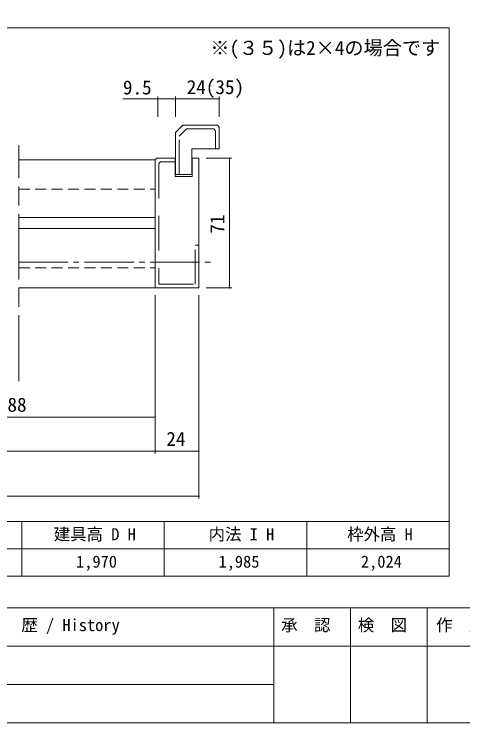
# Model space of a CAD drawing. Units: millimetres on the paper, enlarged 10 times, with parts at other scales. Extents: x -2000 to 2000, y -1385 to 1385.
# Drawn here: x -414 to 405, y -1385 to -92 of the extents above; entities that cross this region are included whole.
import ezdxf
from ezdxf.enums import TextEntityAlignment as Align

# ---------------------------------------------------------------- set-up
doc = ezdxf.new("R2010")
doc.units = ezdxf.units.MM
doc.header["$LTSCALE"] = 10
for name, pattern in [('CHAIN', [18.5, 12, -1.5, 3.5, -1.5]), ('CHAIN2', [12, 9, -1, 1, -1]), ('USER2', [9.525, 6.35, -3.175]), ('USER9', [3, 2, -1])]:
    doc.linetypes.add(name, pattern=pattern)
for name, color, linetype, lineweight in [('1-0_H-SYM', 7, 'Continuous', 20), ('1-1_0', 7, 'Continuous', 20), ('2-0_18', 7, 'Continuous', 18)]:
    doc.layers.add(name, color=color, linetype=linetype, lineweight=lineweight)
doc.styles.add('ＭＳ ゴシック', font='')
doc.styles.get('ＭＳ ゴシック').set_extended_font_data('MS Gothic')

msp = doc.modelspace()

# ---------------------------------------------------------------- linework, layer by layer
at = {"layer": '1-0_H-SYM'}
msp.add_line((60.13, -1315.04), (-1189.87, -1315.04), dxfattribs=at)
at = {"layer": '1-1_0'}
for p, q in [((380, -117.5), (-1950, -117.5)), ((380, -117.5), (-1950, -117.5)), ((380, -117.5), (-1950, -117.5)), ((380, -117.5), (-1950, -117.5)), ((380, -1017.5), (380, -117.5)), ((380, -1017.5), (380, -117.5)), ((380, -1017.5), (-1950, -1017.5)), ((380, -1017.5), (-1950, -1017.5)), ((-400, -1017.5), (-400, -1117.5)), ((-140, -1017.5), (-140, -1117.5)), ((120, -1017.5), (120, -1117.5)), ((380, -1017.5), (380, -1117.5)), ((380, -1067.5), (-1950, -1067.5)), ((380, -1117.5), (-1950, -1117.5)), ((2000, -1175), (-2000, -1175)), ((60, -1175), (60, -1385)), ((200, -1175), (200, -1385)), ((340, -1175), (340, -1385)), ((2000, -1245), (-1190, -1245))]:
    msp.add_line(p, q, dxfattribs=at)
msp.add_lwpolyline([(-2000, -1385), (2000, -1385), (2000, 1385), (-2000, 1385)], close=True, dxfattribs=at)
msp.add_lwpolyline([(380, -1017.5), (-1950, -1017.5), (-1950, -1117.5)], dxfattribs=at)
at = {"layer": '2-0_18', "color": 4, "lineweight": 9}
for p, q in [((-151.72, -279.72), (-151.72, -242.48)), ((-119.55, -279.72), (-119.55, -242.48)), ((-119.55, -279.72), (-119.55, -242.48)), ((-39.55, -279.72), (-39.55, -242.48)), ((-119.55, -246.64), (-215.48, -246.64)), ((-39.55, -246.64), (-119.55, -246.64)), ((-39.55, -246.64), (-119.55, -246.64)), ((-63.38, -354.99), (-16.5, -354.99)), ((-20.67, -591.66), (-20.67, -354.99)), ((-63.38, -591.66), (-16.5, -591.66)), ((-156.72, -604.99), (-156.72, -893.95)), ((-156.72, -604.99), (-156.72, -893.95)), ((-156.72, -604.99), (-156.72, -831.6)), ((-76.72, -604.99), (-76.72, -893.95)), ((-76.72, -604.99), (-76.72, -975.96)), ((-670.32, -827.43), (-156.72, -827.43)), ((-1409.96, -889.79), (-156.72, -889.79)), ((-76.72, -889.79), (-156.72, -889.79)), ((-1489.96, -971.8), (-76.72, -971.8))]:
    msp.add_line(p, q, dxfattribs=at)
at = {"layer": '2-0_18', "lineweight": 20}
for p, q in [((-106.25, -294.99), (-119.55, -308.29)), ((-106.25, -294.99), (-42.88, -294.99)), ((-39.55, -298.33), (-42.88, -294.99)), ((-42.88, -294.99), (-39.55, -298.33)), ((-119.55, -308.29), (-119.55, -384.99)), ((-89.55, -338.33), (-89.55, -384.99)), ((-405.7, -358.33), (-156.72, -358.33)), ((-153.38, -354.99), (-156.72, -358.33)), ((-89.55, -384.99), (-119.55, -384.99)), ((-405.7, -463.33), (-156.72, -463.33)), ((-405.7, -483.33), (-156.72, -483.33)), ((-405.7, -591.66), (-156.72, -591.66))]:
    msp.add_line(p, q, dxfattribs=at)
at = {"layer": '2-0_18', "linetype": 'USER2', "lineweight": 20}
for p, q in [((-99.58, -301.66), (-112.88, -314.96)), ((-99.58, -301.66), (-49.55, -301.66)), ((-46.22, -304.99), (-49.55, -301.66)), ((-46.22, -304.99), (-46.22, -338.33)), ((-112.88, -384.99), (-112.88, -314.96)), ((-146.72, -361.66), (-150.05, -364.99)), ((-120.05, -361.66), (-146.72, -361.66))]:
    msp.add_line(p, q, dxfattribs=at)
at = {"layer": '2-0_18', "linetype": 'CHAIN', "lineweight": 20}
msp.add_line((-405.7, -761.57), (-405.7, -331.46), dxfattribs=at)
at = {"layer": '2-0_18', "linetype": 'USER9'}
for p, q in [((-405.7, -411.66), (-156.72, -411.66)), ((-405.7, -554.99), (-156.72, -554.99))]:
    msp.add_line(p, q, dxfattribs=at)
at = {"layer": '2-0_18', "color": 4, "linetype": 'CHAIN2', "lineweight": 9}
msp.add_line((-405.7, -545), (-52.8, -545), dxfattribs=at)
at = {"layer": '2-0_18', "lineweight": 20}
for points in [[(-39.55, -298.33), (-39.55, -338.33), (-89.55, -338.33)], [(-156.72, -358.33), (-156.72, -591.66), (-76.72, -591.66)], [(-76.72, -591.66), (-76.72, -354.99), (-89.05, -354.99), (-89.05, -388.33), (-120.05, -388.33), (-120.05, -354.99), (-153.38, -354.99)]]:
    msp.add_lwpolyline(points, dxfattribs=at)
at = {"layer": '2-0_18', "linetype": 'USER2', "lineweight": 20}
msp.add_lwpolyline([(-150.05, -364.99), (-150.05, -584.99), (-83.38, -584.99), (-83.38, -514.06), (-76.72, -514.06)], dxfattribs=at)
at = {"layer": '2-0_18', "color": 4, "lineweight": 9}
for centre, start, end in [((-151.72, -246.64), 0, 180), ((-151.72, -246.64), 0, 180), ((-151.72, -246.64), 180, 0), ((-151.72, -246.64), 180, 0), ((-119.55, -246.64), 0, 180), ((-119.55, -246.64), 0, 180), ((-119.55, -246.64), 0, 180), ((-119.55, -246.64), 0, 180), ((-119.55, -246.64), 180, 0), ((-119.55, -246.64), 180, 0), ((-119.55, -246.64), 180, 0), ((-119.55, -246.64), 180, 0), ((-39.55, -246.64), 0, 180), ((-39.55, -246.64), 0, 180), ((-39.55, -246.64), 180, 0), ((-39.55, -246.64), 180, 0), ((-20.67, -354.99), 90, 270), ((-20.67, -354.99), 270, 90), ((-20.67, -591.66), 90, 270), ((-20.67, -591.66), 270, 90), ((-156.72, -827.43), 0, 180), ((-156.72, -827.43), 180, 0), ((-156.72, -889.79), 0, 180), ((-156.72, -889.79), 0, 180), ((-156.72, -889.79), 180, 0), ((-156.72, -889.79), 180, 0), ((-76.72, -889.79), 0, 180), ((-76.72, -889.79), 180, 0), ((-76.72, -971.8), 0, 180), ((-76.72, -971.8), 180, 0)]:
    msp.add_arc(centre, 0.521, start, end, dxfattribs=at)

# ---------------------------------------------------------------- texts
at = {"layer": '1-0_H-SYM', "style": 'ＭＳ ゴシック'}
for s, p in [('改\u3000定\u3000履\u3000歴 / History', (-580.89, -1224.26)), ('承\u3000認', (73.37, -1224.26)), ('検\u3000図', (213.23, -1224.26)), ('作\u3000成', (356.29, -1224.26))]:
    msp.add_text(s, height=21.99, dxfattribs=at).set_placement(p, align=Align.BOTTOM_LEFT)
at = {"layer": '1-1_0', "style": 'ＭＳ ゴシック'}
for s, p in [('建具高 D H', (-341.7, -1058.59)), ('内法 I H', (-59.13, -1058.59)), ('枠外高 H', (193.69, -1058.59)), ('1,970', (-301.08, -1108.59)), ('1,985', (-41.08, -1108.59)), ('2,024', (218.92, -1108.59))]:
    msp.add_text(s, height=21.99, dxfattribs=at).set_placement(p, align=Align.BOTTOM_LEFT)
at = {"layer": '2-0_18', "style": 'ＭＳ ゴシック'}
for s, p in [('※(３５)は2×4の場合です', (-55.94, -174.54)), ('9.5', (-215.48, -246.64)), ('24(35)', (-99.11, -246.02)), ('788', (-443.74, -825.35)), ('24', (-136.27, -887.7))]:
    msp.add_text(s, height=25.66, dxfattribs=at).set_placement(p, align=Align.BOTTOM_LEFT)
msp.add_text('71', height=25.66, rotation=90, dxfattribs=at).set_placement((-22.75, -492.88), align=Align.BOTTOM_LEFT)

doc.saveas('drawing.dxf')
